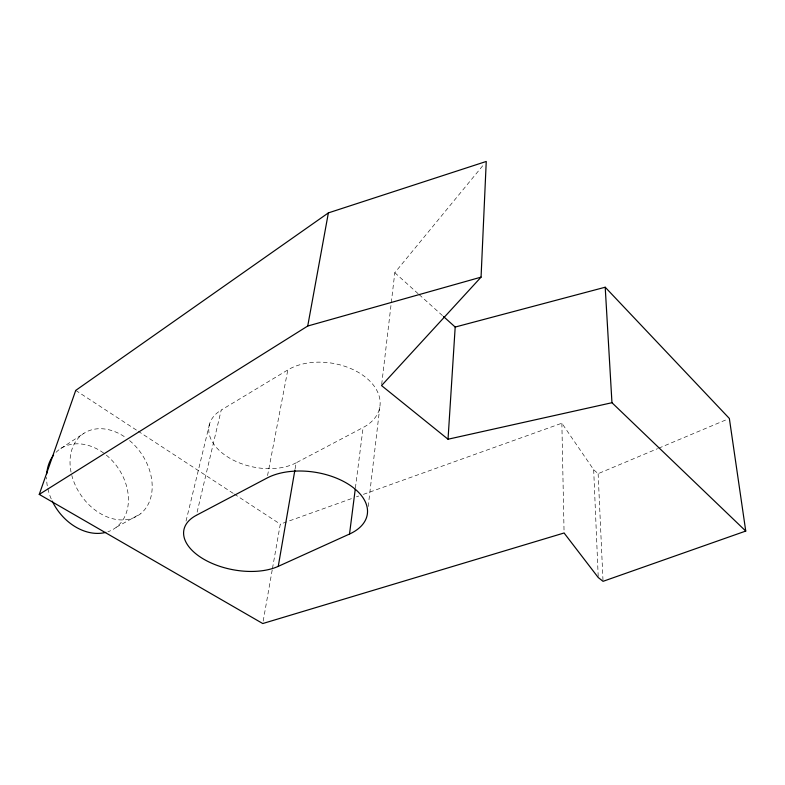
<?xml version="1.0" encoding="UTF-8"?>
<svg xmlns="http://www.w3.org/2000/svg" width="785" height="785" viewBox="0 0 785 785"><rect width="100%" height="100%" fill="white"/><g stroke="black" fill="none" stroke-linecap="round" stroke-linejoin="round"><path stroke-width="0.59" stroke-dasharray="3.92 2.94" d="M368.204 506.521L380.107 404.677M381.687 384.375L394.806 272.699L483.923 164.3M355.389 488.034L363.112 427.521A54.008 35.354 9.3 0 0 364.701 376.594A54.008 35.354 9.3 0 0 287.82 369.921L221.213 410.064L196.378 515.294M295.101 468.841L296.141 462.826L363.112 427.521M263.181 621.141L272.267 569.645M272.474 568.448L280.294 524.144L351.837 498.495M267.557 475.602L287.82 369.921M186.035 521.093L209.595 423.851M60.788 448.5L83.985 433.241M116.347 527.196L140.397 513.861M363.376 494.364L561.864 423.213L593.676 469.734L598.131 473.669L657.575 448.667M658.693 448.196L727.106 419.406M356.459 496.846L358.765 496.012M75.733 390.4L137.1 430.523M138.121 431.191L233.243 493.382M234.264 494.05L280.294 524.144M394.806 272.699L418.238 293.786M419.141 294.601L442.573 315.698M598.131 473.669L603.037 581.332M593.676 469.734L598.248 577.544M561.864 423.213L564.081 532.995M51.231 498.966A48.199 36.885 55.1 0 1 46.56 477.319M56.049 452.327A48.199 36.885 55.1 0 1 105.367 454.358M106.299 455.104A48.199 36.885 55.1 0 1 128.426 498.701A48.199 36.885 55.1 0 1 107.869 531.769M129.584 440.562A49.239 36.679 55.7 0 1 137.571 515.823A49.239 36.679 55.7 0 1 71.808 475.435M71.033 472.079A49.239 36.679 55.7 0 1 84.201 433.104A49.239 36.679 55.7 0 1 125.757 437.608M296.141 462.826A51.506 31.734 11.5 0 1 225.226 455.31A51.506 31.734 11.5 0 1 221.213 410.064"/><path stroke-width="1.18" d="M745.75 531.062L611.957 402.715L448.029 439.227L381.549 385.582L481.058 277.144L486.249 161.465L328.375 212.892L75.733 390.4L39.25 494.403L262.759 623.535L564.081 532.995L598.248 577.544L603.037 581.332L745.75 531.062L729.353 418.464L605.206 287.222L455.192 327.051L443.476 316.502M448.029 439.227L455.192 327.051M349.521 534.035A58.414 33.608 8.8 0 0 350.306 485.473A58.414 33.608 8.8 0 0 267.096 478.006L196.378 515.294A55.48 29.918 10.7 0 0 201.961 558.115A55.48 29.918 10.7 0 0 278.253 566.358L349.521 534.035L355.242 489.251M278.253 566.358L294.895 470.048M39.25 494.403L307.73 326.02L328.375 212.892M307.73 326.02L481.058 277.144M605.206 287.222L611.957 402.715M105.779 532.387A48.199 36.885 55.1 0 1 52.203 501.085M46.717 473.875A48.199 36.885 55.1 0 1 53.606 455.114"/></g></svg>
